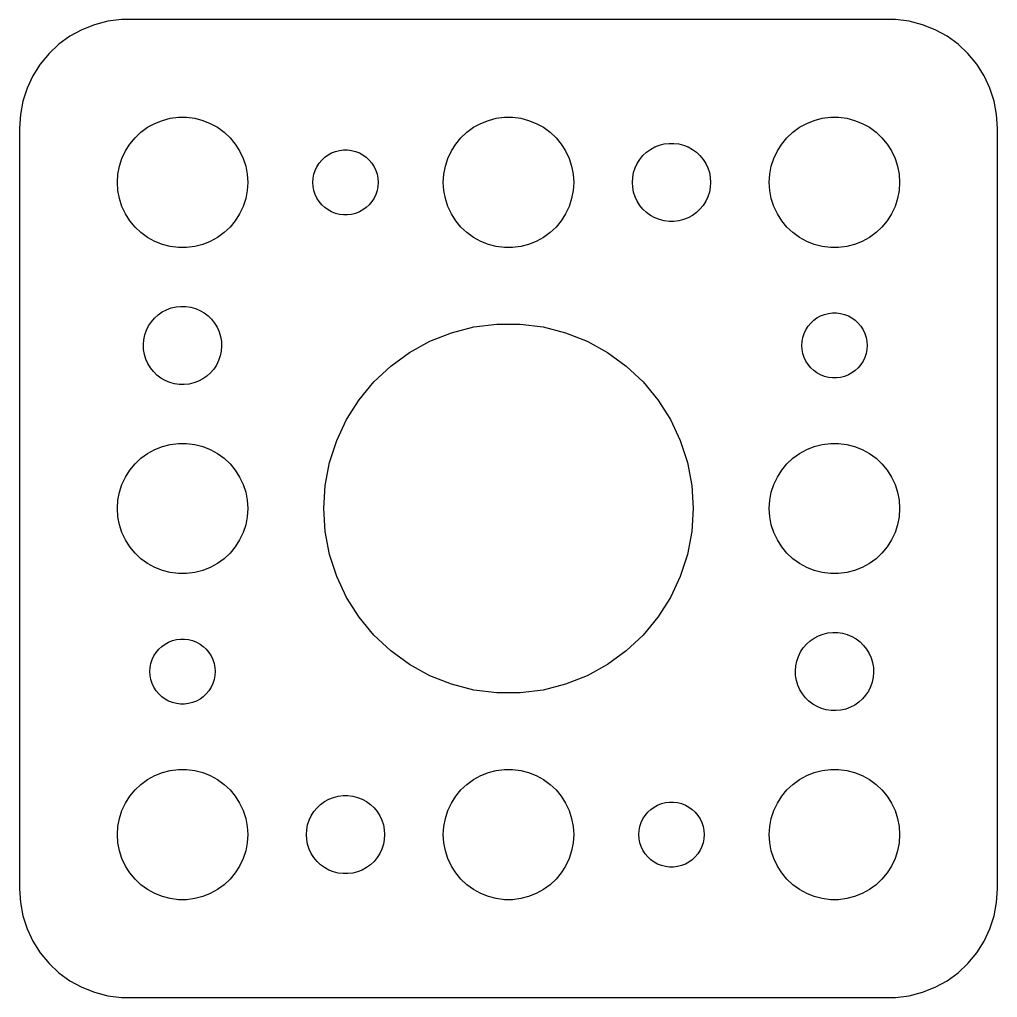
# Model space of a CAD drawing. Header units: metres. Extents: x -22 to 82, y 86 to 184.
# Drawn here: x 37.5 to 82.5, y 85.51 to 130.49 of the extents above; entities that cross this region are included whole.
import ezdxf

# ---------------------------------------------------------------- set-up
doc = ezdxf.new("R2010")
doc.units = ezdxf.units.M

msp = doc.modelspace()

# ---------------------------------------------------------------- linework, layer by layer
for p, q in [((40.9549, 130.255), (40.3711, 130.024)), ((41.5631, 130.411), (40.9549, 130.255)), ((42.186, 130.49), (41.5631, 130.411)), ((77.8139, 130.49), (42.186, 130.49)), ((78.4369, 130.411), (77.8139, 130.49)), ((79.0451, 130.255), (78.4369, 130.411)), ((79.6289, 130.024), (79.0451, 130.255)), ((39.8209, 129.722), (39.3129, 129.353)), ((40.3711, 130.024), (39.8209, 129.722)), ((80.1791, 129.722), (79.6289, 130.024)), ((80.6871, 129.353), (80.1791, 129.722)), ((39.3129, 129.353), (38.8551, 128.923)), ((81.1448, 128.923), (80.6871, 129.353)), ((38.8551, 128.923), (38.4549, 128.439)), ((81.5451, 128.439), (81.1448, 128.923)), ((38.4549, 128.439), (38.1185, 127.909)), ((81.8815, 127.909), (81.5451, 128.439)), ((38.1185, 127.909), (37.8511, 127.341)), ((82.1489, 127.341), (81.8815, 127.909)), ((37.8511, 127.341), (37.6571, 126.743)), ((82.3429, 126.743), (82.1489, 127.341)), ((37.6571, 126.743), (37.5394, 126.127)), ((82.4606, 126.127), (82.3429, 126.743)), ((37.5394, 126.127), (37.5, 125.5)), ((82.5, 125.5), (82.4606, 126.127)), ((43.3925, 125.533), (43.7227, 125.714)), ((43.7227, 125.714), (44.0729, 125.853)), ((44.0729, 125.853), (44.4379, 125.947)), ((44.4379, 125.947), (44.8116, 125.994)), ((44.8116, 125.994), (45.1884, 125.994)), ((45.1884, 125.994), (45.5621, 125.947)), ((45.5621, 125.947), (45.927, 125.853)), ((45.927, 125.853), (46.2773, 125.714)), ((46.2773, 125.714), (46.6075, 125.533)), ((58.3925, 125.533), (58.7227, 125.714)), ((58.7227, 125.714), (59.0729, 125.853)), ((59.0729, 125.853), (59.4379, 125.947)), ((59.4379, 125.947), (59.8116, 125.994)), ((59.8116, 125.994), (60.1884, 125.994)), ((60.1884, 125.994), (60.5621, 125.947)), ((60.5621, 125.947), (60.927, 125.853)), ((60.927, 125.853), (61.2773, 125.714)), ((61.2773, 125.714), (61.6075, 125.533)), ((73.3925, 125.533), (73.7227, 125.714)), ((73.7227, 125.714), (74.073, 125.853)), ((74.073, 125.853), (74.4379, 125.947)), ((74.4379, 125.947), (74.8116, 125.994)), ((74.8116, 125.994), (75.1884, 125.994)), ((75.1884, 125.994), (75.5621, 125.947)), ((75.5621, 125.947), (75.927, 125.853)), ((75.927, 125.853), (76.2773, 125.714)), ((76.2773, 125.714), (76.6075, 125.533)), ((37.5, 125.5), (37.5, 90.5)), ((42.8131, 125.054), (43.0877, 125.312)), ((43.0877, 125.312), (43.3925, 125.533)), ((46.6075, 125.533), (46.9123, 125.312)), ((46.9123, 125.312), (47.1869, 125.054)), ((57.8131, 125.054), (58.0877, 125.312)), ((58.0877, 125.312), (58.3925, 125.533)), ((61.6075, 125.533), (61.9123, 125.312)), ((61.9123, 125.312), (62.1869, 125.054)), ((72.8131, 125.054), (73.0877, 125.312)), ((73.0877, 125.312), (73.3925, 125.533)), ((76.6075, 125.533), (76.9123, 125.312)), ((76.9123, 125.312), (77.1869, 125.054)), ((82.5, 90.5), (82.5, 125.5)), ((42.3711, 124.445), (42.5729, 124.763)), ((42.5729, 124.763), (42.8131, 125.054)), ((47.1869, 125.054), (47.427, 124.763)), ((47.427, 124.763), (47.6289, 124.445)), ((57.3711, 124.445), (57.5729, 124.763)), ((57.5729, 124.763), (57.8131, 125.054)), ((62.1869, 125.054), (62.427, 124.763)), ((62.427, 124.763), (62.6289, 124.445)), ((66.7336, 124.629), (66.9438, 124.712)), ((66.9438, 124.712), (67.1627, 124.768)), ((67.1627, 124.768), (67.387, 124.796)), ((67.387, 124.796), (67.613, 124.796)), ((67.613, 124.796), (67.8373, 124.768)), ((67.8373, 124.768), (68.0562, 124.712)), ((68.0562, 124.712), (68.2664, 124.629)), ((72.3711, 124.445), (72.573, 124.763)), ((72.573, 124.763), (72.8131, 125.054)), ((77.1869, 125.054), (77.427, 124.763)), ((77.427, 124.763), (77.6289, 124.445)), ((42.2107, 124.104), (42.3711, 124.445)), ((47.6289, 124.445), (47.7893, 124.104)), ((51.5439, 124.156), (51.6963, 124.266)), ((51.6963, 124.266), (51.8613, 124.357)), ((51.8613, 124.357), (52.0365, 124.427)), ((52.0365, 124.427), (52.2189, 124.473)), ((52.2189, 124.473), (52.4058, 124.497)), ((52.4058, 124.497), (52.5942, 124.497)), ((52.5942, 124.497), (52.7811, 124.473)), ((52.7811, 124.473), (52.9635, 124.427)), ((52.9635, 124.427), (53.1387, 124.357)), ((53.1387, 124.357), (53.3037, 124.266)), ((53.3037, 124.266), (53.4561, 124.156)), ((57.2107, 124.104), (57.3711, 124.445)), ((62.6289, 124.445), (62.7893, 124.104)), ((66.0438, 124.058), (66.1879, 124.232)), ((66.1879, 124.232), (66.3526, 124.387)), ((66.3526, 124.387), (66.5355, 124.52)), ((66.5355, 124.52), (66.7336, 124.629)), ((68.2664, 124.629), (68.4645, 124.52)), ((68.4645, 124.52), (68.6474, 124.387)), ((68.6474, 124.387), (68.8121, 124.232)), ((68.8121, 124.232), (68.9562, 124.058)), ((72.2107, 124.104), (72.3711, 124.445)), ((77.6289, 124.445), (77.7893, 124.104)), ((42.0942, 123.746), (42.2107, 124.104)), ((47.7893, 124.104), (47.9057, 123.746)), ((51.1855, 123.723), (51.2865, 123.882)), ((51.2865, 123.882), (51.4065, 124.027)), ((51.4065, 124.027), (51.5439, 124.156)), ((53.4561, 124.156), (53.5934, 124.027)), ((53.5934, 124.027), (53.7135, 123.882)), ((53.7135, 123.882), (53.8145, 123.723)), ((57.0942, 123.746), (57.2107, 124.104)), ((62.7893, 124.104), (62.9057, 123.746)), ((65.8264, 123.663), (65.9226, 123.867)), ((65.9226, 123.867), (66.0438, 124.058)), ((68.9562, 124.058), (69.0773, 123.867)), ((69.0773, 123.867), (69.1736, 123.663)), ((72.0943, 123.746), (72.2107, 124.104)), ((77.7893, 124.104), (77.9057, 123.746)), ((42, 123), (42.0237, 123.376)), ((42.0237, 123.376), (42.0942, 123.746)), ((47.9057, 123.746), (47.9763, 123.376)), ((47.9763, 123.376), (48, 123)), ((51.0118, 123.188), (51.0471, 123.373)), ((51.0471, 123.373), (51.1053, 123.552)), ((51.1053, 123.552), (51.1855, 123.723)), ((53.8145, 123.723), (53.8947, 123.552)), ((53.8947, 123.552), (53.9529, 123.373)), ((53.9529, 123.373), (53.9882, 123.188)), ((57, 123), (57.0237, 123.376)), ((57.0237, 123.376), (57.0942, 123.746)), ((62.9057, 123.746), (62.9763, 123.376)), ((62.9763, 123.376), (63, 123)), ((65.7142, 123.226), (65.7565, 123.448)), ((65.7565, 123.448), (65.8264, 123.663)), ((69.1736, 123.663), (69.2434, 123.448)), ((69.2434, 123.448), (69.2858, 123.226)), ((72, 123), (72.0237, 123.376)), ((72.0237, 123.376), (72.0943, 123.746)), ((77.9057, 123.746), (77.9763, 123.376)), ((77.9763, 123.376), (78, 123)), ((42.0237, 122.624), (42, 123)), ((48, 123), (47.9763, 122.624)), ((51, 123), (51.0118, 123.188)), ((51.0118, 122.812), (51, 123)), ((53.9882, 123.188), (54, 123)), ((54, 123), (53.9882, 122.812)), ((57.0237, 122.624), (57, 123)), ((63, 123), (62.9763, 122.624)), ((65.7, 123), (65.7142, 123.226)), ((65.7142, 122.774), (65.7, 123)), ((69.2858, 123.226), (69.3, 123)), ((69.3, 123), (69.2858, 122.774)), ((72.0237, 122.624), (72, 123)), ((78, 123), (77.9763, 122.624)), ((42.0942, 122.254), (42.0237, 122.624)), ((47.9763, 122.624), (47.9057, 122.254)), ((51.0471, 122.627), (51.0118, 122.812)), ((51.1053, 122.448), (51.0471, 122.627)), ((51.1855, 122.277), (51.1053, 122.448)), ((53.8947, 122.448), (53.8145, 122.277)), ((53.9529, 122.627), (53.8947, 122.448)), ((53.9882, 122.812), (53.9529, 122.627)), ((57.0942, 122.254), (57.0237, 122.624)), ((62.9763, 122.624), (62.9057, 122.254)), ((65.7565, 122.552), (65.7142, 122.774)), ((65.8264, 122.337), (65.7565, 122.552)), ((69.2434, 122.552), (69.1736, 122.337)), ((69.2858, 122.774), (69.2434, 122.552)), ((72.0943, 122.254), (72.0237, 122.624)), ((77.9763, 122.624), (77.9057, 122.254)), ((42.2107, 121.896), (42.0942, 122.254)), ((47.9057, 122.254), (47.7893, 121.896)), ((51.2865, 122.118), (51.1855, 122.277)), ((51.4065, 121.973), (51.2865, 122.118)), ((51.5439, 121.844), (51.4065, 121.973)), ((53.5934, 121.973), (53.4561, 121.844)), ((53.7135, 122.118), (53.5934, 121.973)), ((53.8145, 122.277), (53.7135, 122.118)), ((57.2107, 121.896), (57.0942, 122.254)), ((62.9057, 122.254), (62.7893, 121.896)), ((65.9226, 122.133), (65.8264, 122.337)), ((66.0438, 121.942), (65.9226, 122.133)), ((69.0773, 122.133), (68.9562, 121.942)), ((69.1736, 122.337), (69.0773, 122.133)), ((72.2107, 121.896), (72.0943, 122.254)), ((77.9057, 122.254), (77.7893, 121.896)), ((42.3711, 121.555), (42.2107, 121.896)), ((42.5729, 121.237), (42.3711, 121.555)), ((47.6289, 121.555), (47.427, 121.237)), ((47.7893, 121.896), (47.6289, 121.555)), ((51.6963, 121.734), (51.5439, 121.844)), ((51.8613, 121.643), (51.6963, 121.734)), ((52.0365, 121.573), (51.8613, 121.643)), ((52.2189, 121.527), (52.0365, 121.573)), ((52.4058, 121.503), (52.2189, 121.527)), ((52.5942, 121.503), (52.4058, 121.503)), ((52.7811, 121.527), (52.5942, 121.503)), ((52.9635, 121.573), (52.7811, 121.527)), ((53.1387, 121.643), (52.9635, 121.573)), ((53.3037, 121.734), (53.1387, 121.643)), ((53.4561, 121.844), (53.3037, 121.734)), ((57.3711, 121.555), (57.2107, 121.896)), ((57.5729, 121.237), (57.3711, 121.555)), ((62.6289, 121.555), (62.427, 121.237)), ((62.7893, 121.896), (62.6289, 121.555)), ((66.1879, 121.768), (66.0438, 121.942)), ((66.3526, 121.613), (66.1879, 121.768)), ((66.5355, 121.48), (66.3526, 121.613)), ((68.6474, 121.613), (68.4645, 121.48)), ((68.8121, 121.768), (68.6474, 121.613)), ((68.9562, 121.942), (68.8121, 121.768)), ((72.3711, 121.555), (72.2107, 121.896)), ((72.573, 121.237), (72.3711, 121.555)), ((77.6289, 121.555), (77.427, 121.237)), ((77.7893, 121.896), (77.6289, 121.555)), ((42.8131, 120.946), (42.5729, 121.237)), ((47.427, 121.237), (47.1869, 120.946)), ((57.8131, 120.946), (57.5729, 121.237)), ((62.427, 121.237), (62.1869, 120.946)), ((66.7336, 121.371), (66.5355, 121.48)), ((66.9438, 121.288), (66.7336, 121.371)), ((67.1627, 121.232), (66.9438, 121.288)), ((67.387, 121.204), (67.1627, 121.232)), ((67.613, 121.204), (67.387, 121.204)), ((67.8373, 121.232), (67.613, 121.204)), ((68.0562, 121.288), (67.8373, 121.232)), ((68.2664, 121.371), (68.0562, 121.288)), ((68.4645, 121.48), (68.2664, 121.371)), ((72.8131, 120.946), (72.573, 121.237)), ((77.427, 121.237), (77.1869, 120.946)), ((43.0877, 120.688), (42.8131, 120.946)), ((43.3925, 120.467), (43.0877, 120.688)), ((46.9123, 120.688), (46.6075, 120.467)), ((47.1869, 120.946), (46.9123, 120.688)), ((58.0877, 120.688), (57.8131, 120.946)), ((58.3925, 120.467), (58.0877, 120.688)), ((61.9123, 120.688), (61.6075, 120.467)), ((62.1869, 120.946), (61.9123, 120.688)), ((73.0877, 120.688), (72.8131, 120.946)), ((73.3925, 120.467), (73.0877, 120.688)), ((76.9123, 120.688), (76.6075, 120.467)), ((77.1869, 120.946), (76.9123, 120.688)), ((43.7227, 120.286), (43.3925, 120.467)), ((44.0729, 120.147), (43.7227, 120.286)), ((46.2773, 120.286), (45.927, 120.147)), ((46.6075, 120.467), (46.2773, 120.286)), ((58.7227, 120.286), (58.3925, 120.467)), ((59.0729, 120.147), (58.7227, 120.286)), ((61.2773, 120.286), (60.927, 120.147)), ((61.6075, 120.467), (61.2773, 120.286)), ((73.7227, 120.286), (73.3925, 120.467)), ((74.073, 120.147), (73.7227, 120.286)), ((76.2773, 120.286), (75.927, 120.147)), ((76.6075, 120.467), (76.2773, 120.286)), ((44.4379, 120.053), (44.0729, 120.147)), ((44.8116, 120.006), (44.4379, 120.053)), ((45.1884, 120.006), (44.8116, 120.006)), ((45.5621, 120.053), (45.1884, 120.006)), ((45.927, 120.147), (45.5621, 120.053)), ((59.4379, 120.053), (59.0729, 120.147)), ((59.8116, 120.006), (59.4379, 120.053)), ((60.1884, 120.006), (59.8116, 120.006)), ((60.5621, 120.053), (60.1884, 120.006)), ((60.927, 120.147), (60.5621, 120.053)), ((74.4379, 120.053), (74.073, 120.147)), ((74.8116, 120.006), (74.4379, 120.053)), ((75.1884, 120.006), (74.8116, 120.006)), ((75.5621, 120.053), (75.1884, 120.006)), ((75.927, 120.147), (75.5621, 120.053)), ((43.8819, 116.911), (44.0676, 117.04)), ((44.0676, 117.04), (44.2679, 117.144)), ((44.2679, 117.144), (44.4797, 117.223)), ((44.4797, 117.223), (44.6998, 117.275)), ((44.6998, 117.275), (44.9246, 117.298)), ((44.9246, 117.298), (45.1506, 117.294)), ((45.1506, 117.294), (45.3742, 117.261)), ((45.3742, 117.261), (45.5919, 117.2)), ((45.5919, 117.2), (45.8003, 117.112)), ((45.8003, 117.112), (45.9961, 116.999)), ((43.4411, 116.4), (43.5662, 116.588)), ((43.5662, 116.588), (43.7139, 116.759)), ((43.7139, 116.759), (43.8819, 116.911)), ((45.9961, 116.999), (46.1761, 116.863)), ((46.1761, 116.863), (46.3377, 116.704)), ((46.3377, 116.704), (46.4781, 116.527)), ((73.9065, 116.527), (74.0439, 116.656)), ((74.0439, 116.656), (74.1963, 116.766)), ((74.1963, 116.766), (74.3613, 116.857)), ((74.3613, 116.857), (74.5365, 116.927)), ((74.5365, 116.927), (74.7189, 116.973)), ((74.7189, 116.973), (74.9058, 116.997)), ((74.9058, 116.997), (75.0942, 116.997)), ((75.0942, 116.997), (75.2811, 116.973)), ((75.2811, 116.973), (75.4635, 116.927)), ((75.4635, 116.927), (75.6387, 116.857)), ((75.6387, 116.857), (75.8037, 116.766)), ((75.8037, 116.766), (75.9561, 116.656)), ((75.9561, 116.656), (76.0934, 116.527)), ((43.2663, 115.984), (43.3406, 116.198)), ((43.3406, 116.198), (43.4411, 116.4)), ((46.4781, 116.527), (46.5952, 116.334)), ((46.5952, 116.334), (46.6871, 116.127)), ((46.6871, 116.127), (46.7524, 115.911)), ((57.3734, 116.084), (58.4073, 116.349)), ((58.4073, 116.349), (59.4663, 116.483)), ((59.4663, 116.483), (60.5337, 116.483)), ((60.5337, 116.483), (61.5927, 116.349)), ((61.5927, 116.349), (62.6266, 116.084)), ((73.6053, 116.052), (73.6855, 116.223)), ((73.6855, 116.223), (73.7865, 116.382)), ((73.7865, 116.382), (73.9065, 116.527)), ((76.0934, 116.527), (76.2135, 116.382)), ((76.2135, 116.382), (76.3145, 116.223)), ((76.3145, 116.223), (76.3947, 116.052)), ((43.2004, 115.538), (43.2193, 115.763)), ((43.2193, 115.763), (43.2663, 115.984)), ((46.7524, 115.911), (46.7901, 115.688)), ((46.7901, 115.688), (46.7996, 115.462)), ((55.4455, 115.177), (56.3809, 115.691)), ((56.3809, 115.691), (57.3734, 116.084)), ((62.6266, 116.084), (63.6191, 115.691)), ((63.6191, 115.691), (64.5545, 115.177)), ((73.5, 115.5), (73.5118, 115.688)), ((73.5118, 115.688), (73.5471, 115.873)), ((73.5471, 115.873), (73.6053, 116.052)), ((76.3947, 116.052), (76.4529, 115.873)), ((76.4529, 115.873), (76.4882, 115.688)), ((76.4882, 115.688), (76.5, 115.5)), ((43.2099, 115.312), (43.2004, 115.538)), ((43.2476, 115.089), (43.2099, 115.312)), ((46.7807, 115.237), (46.7337, 115.016)), ((46.7996, 115.462), (46.7807, 115.237)), ((73.5118, 115.312), (73.5, 115.5)), ((73.5471, 115.127), (73.5118, 115.312)), ((76.4882, 115.312), (76.4529, 115.127)), ((76.5, 115.5), (76.4882, 115.312)), ((43.3129, 114.873), (43.2476, 115.089)), ((43.4048, 114.666), (43.3129, 114.873)), ((46.6593, 114.802), (46.5588, 114.6)), ((46.7337, 115.016), (46.6593, 114.802)), ((54.5819, 114.549), (55.4455, 115.177)), ((64.5545, 115.177), (65.4181, 114.549)), ((73.6053, 114.948), (73.5471, 115.127)), ((73.6855, 114.777), (73.6053, 114.948)), ((73.7865, 114.618), (73.6855, 114.777)), ((76.3145, 114.777), (76.2135, 114.618)), ((76.3947, 114.948), (76.3145, 114.777)), ((76.4529, 115.127), (76.3947, 114.948)), ((43.5219, 114.473), (43.4048, 114.666)), ((43.6623, 114.296), (43.5219, 114.473)), ((46.4337, 114.412), (46.286, 114.241)), ((46.5588, 114.6), (46.4337, 114.412)), ((53.8038, 113.819), (54.5819, 114.549)), ((65.4181, 114.549), (66.1962, 113.819)), ((73.9065, 114.473), (73.7865, 114.618)), ((74.0439, 114.344), (73.9065, 114.473)), ((74.1963, 114.234), (74.0439, 114.344)), ((75.9561, 114.344), (75.8037, 114.234)), ((76.0934, 114.473), (75.9561, 114.344)), ((76.2135, 114.618), (76.0934, 114.473)), ((43.8238, 114.137), (43.6623, 114.296)), ((44.0039, 114.001), (43.8238, 114.137)), ((44.1996, 113.888), (44.0039, 114.001)), ((44.408, 113.8), (44.1996, 113.888)), ((45.7321, 113.856), (45.5202, 113.777)), ((45.9324, 113.96), (45.7321, 113.856)), ((46.1181, 114.089), (45.9324, 113.96)), ((46.286, 114.241), (46.1181, 114.089)), ((74.3613, 114.143), (74.1963, 114.234)), ((74.5365, 114.073), (74.3613, 114.143)), ((74.7189, 114.027), (74.5365, 114.073)), ((74.9058, 114.003), (74.7189, 114.027)), ((75.0942, 114.003), (74.9058, 114.003)), ((75.2811, 114.027), (75.0942, 114.003)), ((75.4635, 114.073), (75.2811, 114.027)), ((75.6387, 114.143), (75.4635, 114.073)), ((75.8037, 114.234), (75.6387, 114.143)), ((44.6257, 113.739), (44.408, 113.8)), ((44.8494, 113.706), (44.6257, 113.739)), ((45.0754, 113.702), (44.8494, 113.706)), ((45.3002, 113.725), (45.0754, 113.702)), ((45.5202, 113.777), (45.3002, 113.725)), ((53.1234, 112.996), (53.8038, 113.819)), ((66.1962, 113.819), (66.8766, 112.996)), ((52.5514, 112.095), (53.1234, 112.996)), ((66.8766, 112.996), (67.4486, 112.095)), ((52.0969, 111.129), (52.5514, 112.095)), ((67.4486, 112.095), (67.9031, 111.129)), ((43.3925, 110.533), (43.7227, 110.714)), ((43.7227, 110.714), (44.0729, 110.853)), ((44.0729, 110.853), (44.4379, 110.947)), ((44.4379, 110.947), (44.8116, 110.994)), ((44.8116, 110.994), (45.1884, 110.994)), ((45.1884, 110.994), (45.5621, 110.947)), ((45.5621, 110.947), (45.927, 110.853)), ((45.927, 110.853), (46.2773, 110.714)), ((46.2773, 110.714), (46.6075, 110.533)), ((51.767, 110.114), (52.0969, 111.129)), ((67.9031, 111.129), (68.233, 110.114)), ((73.3925, 110.533), (73.7227, 110.714)), ((73.7227, 110.714), (74.073, 110.853)), ((74.073, 110.853), (74.4379, 110.947)), ((74.4379, 110.947), (74.8116, 110.994)), ((74.8116, 110.994), (75.1884, 110.994)), ((75.1884, 110.994), (75.5621, 110.947)), ((75.5621, 110.947), (75.927, 110.853)), ((75.927, 110.853), (76.2773, 110.714)), ((76.2773, 110.714), (76.6075, 110.533)), ((42.8131, 110.054), (43.0877, 110.312)), ((43.0877, 110.312), (43.3925, 110.533)), ((46.6075, 110.533), (46.9123, 110.312)), ((46.9123, 110.312), (47.1869, 110.054)), ((72.8131, 110.054), (73.0877, 110.312)), ((73.0877, 110.312), (73.3925, 110.533)), ((76.6075, 110.533), (76.9123, 110.312)), ((76.9123, 110.312), (77.1869, 110.054)), ((42.5729, 109.763), (42.8131, 110.054)), ((47.1869, 110.054), (47.427, 109.763)), ((51.567, 109.065), (51.767, 110.114)), ((68.233, 110.114), (68.433, 109.065)), ((72.573, 109.763), (72.8131, 110.054)), ((77.1869, 110.054), (77.427, 109.763)), ((42.2107, 109.104), (42.3711, 109.445)), ((42.3711, 109.445), (42.5729, 109.763)), ((47.427, 109.763), (47.6289, 109.445)), ((47.6289, 109.445), (47.7893, 109.104)), ((72.2107, 109.104), (72.3711, 109.445)), ((72.3711, 109.445), (72.573, 109.763)), ((77.427, 109.763), (77.6289, 109.445)), ((77.6289, 109.445), (77.7893, 109.104)), ((42.0942, 108.746), (42.2107, 109.104)), ((47.7893, 109.104), (47.9057, 108.746)), ((51.5, 108), (51.567, 109.065)), ((68.433, 109.065), (68.5, 108)), ((72.0943, 108.746), (72.2107, 109.104)), ((77.7893, 109.104), (77.9057, 108.746)), ((42.0237, 108.376), (42.0942, 108.746)), ((47.9057, 108.746), (47.9763, 108.376)), ((72.0237, 108.376), (72.0943, 108.746)), ((77.9057, 108.746), (77.9763, 108.376)), ((42, 108), (42.0237, 108.376)), ((42.0237, 107.624), (42, 108)), ((47.9763, 108.376), (48, 108)), ((48, 108), (47.9763, 107.624)), ((51.567, 106.935), (51.5, 108)), ((68.5, 108), (68.433, 106.935)), ((72, 108), (72.0237, 108.376)), ((72.0237, 107.624), (72, 108)), ((77.9763, 108.376), (78, 108)), ((78, 108), (77.9763, 107.624)), ((42.0942, 107.254), (42.0237, 107.624)), ((47.9763, 107.624), (47.9057, 107.254)), ((72.0943, 107.254), (72.0237, 107.624)), ((77.9763, 107.624), (77.9057, 107.254)), ((42.2107, 106.896), (42.0942, 107.254)), ((47.9057, 107.254), (47.7893, 106.896)), ((72.2107, 106.896), (72.0943, 107.254)), ((77.9057, 107.254), (77.7893, 106.896)), ((42.3711, 106.555), (42.2107, 106.896)), ((47.7893, 106.896), (47.6289, 106.555)), ((51.767, 105.886), (51.567, 106.935)), ((68.433, 106.935), (68.233, 105.886)), ((72.3711, 106.555), (72.2107, 106.896)), ((77.7893, 106.896), (77.6289, 106.555)), ((42.5729, 106.237), (42.3711, 106.555)), ((42.8131, 105.946), (42.5729, 106.237)), ((47.427, 106.237), (47.1869, 105.946)), ((47.6289, 106.555), (47.427, 106.237)), ((72.573, 106.237), (72.3711, 106.555)), ((72.8131, 105.946), (72.573, 106.237)), ((77.427, 106.237), (77.1869, 105.946)), ((77.6289, 106.555), (77.427, 106.237)), ((43.0877, 105.688), (42.8131, 105.946)), ((47.1869, 105.946), (46.9123, 105.688)), ((52.0969, 104.871), (51.767, 105.886)), ((68.233, 105.886), (67.9031, 104.871)), ((73.0877, 105.688), (72.8131, 105.946)), ((77.1869, 105.946), (76.9123, 105.688)), ((43.3925, 105.467), (43.0877, 105.688)), ((43.7227, 105.286), (43.3925, 105.467)), ((46.6075, 105.467), (46.2773, 105.286)), ((46.9123, 105.688), (46.6075, 105.467)), ((73.3925, 105.467), (73.0877, 105.688)), ((73.7227, 105.286), (73.3925, 105.467)), ((76.6075, 105.467), (76.2773, 105.286)), ((76.9123, 105.688), (76.6075, 105.467)), ((44.0729, 105.147), (43.7227, 105.286)), ((44.4379, 105.053), (44.0729, 105.147)), ((44.8116, 105.006), (44.4379, 105.053)), ((45.1884, 105.006), (44.8116, 105.006)), ((45.5621, 105.053), (45.1884, 105.006)), ((45.927, 105.147), (45.5621, 105.053)), ((46.2773, 105.286), (45.927, 105.147)), ((52.5514, 103.905), (52.0969, 104.871)), ((67.9031, 104.871), (67.4486, 103.905)), ((74.073, 105.147), (73.7227, 105.286)), ((74.4379, 105.053), (74.073, 105.147)), ((74.8116, 105.006), (74.4379, 105.053)), ((75.1884, 105.006), (74.8116, 105.006)), ((75.5621, 105.053), (75.1884, 105.006)), ((75.927, 105.147), (75.5621, 105.053)), ((76.2773, 105.286), (75.927, 105.147)), ((53.1234, 103.004), (52.5514, 103.905)), ((67.4486, 103.905), (66.8766, 103.004)), ((53.8038, 102.181), (53.1234, 103.004)), ((66.8766, 103.004), (66.1962, 102.181)), ((54.5819, 101.451), (53.8038, 102.181)), ((66.1962, 102.181), (65.4181, 101.451)), ((74.2679, 102.144), (74.4797, 102.223)), ((74.4797, 102.223), (74.6998, 102.275)), ((74.6998, 102.275), (74.9246, 102.298)), ((74.9246, 102.298), (75.1506, 102.294)), ((75.1506, 102.294), (75.3742, 102.261)), ((75.3742, 102.261), (75.5919, 102.2)), ((75.5919, 102.2), (75.8003, 102.112)), ((44.0439, 101.656), (44.1963, 101.766)), ((44.1963, 101.766), (44.3613, 101.857)), ((44.3613, 101.857), (44.5365, 101.927)), ((44.5365, 101.927), (44.7189, 101.973)), ((44.7189, 101.973), (44.9058, 101.997)), ((44.9058, 101.997), (45.0942, 101.997)), ((45.0942, 101.997), (45.2811, 101.973)), ((45.2811, 101.973), (45.4635, 101.927)), ((45.4635, 101.927), (45.6387, 101.857)), ((45.6387, 101.857), (45.8037, 101.766)), ((45.8037, 101.766), (45.9561, 101.656)), ((73.5662, 101.588), (73.7139, 101.759)), ((73.7139, 101.759), (73.8819, 101.911)), ((73.8819, 101.911), (74.0676, 102.04)), ((74.0676, 102.04), (74.2679, 102.144)), ((75.8003, 102.112), (75.9961, 101.999)), ((75.9961, 101.999), (76.1761, 101.863)), ((76.1761, 101.863), (76.3377, 101.704)), ((76.3377, 101.704), (76.4781, 101.527)), ((43.6855, 101.223), (43.7865, 101.382)), ((43.7865, 101.382), (43.9065, 101.527)), ((43.9065, 101.527), (44.0439, 101.656)), ((45.9561, 101.656), (46.0934, 101.527)), ((46.0934, 101.527), (46.2135, 101.382)), ((46.2135, 101.382), (46.3145, 101.223)), ((55.4455, 100.823), (54.5819, 101.451)), ((65.4181, 101.451), (64.5545, 100.823)), ((73.3406, 101.198), (73.4411, 101.4)), ((73.4411, 101.4), (73.5662, 101.588)), ((76.4781, 101.527), (76.5952, 101.334)), ((76.5952, 101.334), (76.6871, 101.127)), ((43.5118, 100.688), (43.5471, 100.873)), ((43.5471, 100.873), (43.6053, 101.052)), ((43.6053, 101.052), (43.6855, 101.223)), ((46.3145, 101.223), (46.3947, 101.052)), ((46.3947, 101.052), (46.4529, 100.873)), ((46.4529, 100.873), (46.4882, 100.688)), ((56.3809, 100.309), (55.4455, 100.823)), ((64.5545, 100.823), (63.6191, 100.309)), ((73.2193, 100.763), (73.2663, 100.984)), ((73.2663, 100.984), (73.3406, 101.198)), ((76.6871, 101.127), (76.7524, 100.911)), ((76.7524, 100.911), (76.7901, 100.688)), ((43.5, 100.5), (43.5118, 100.688)), ((43.5118, 100.312), (43.5, 100.5)), ((46.4882, 100.688), (46.5, 100.5)), ((46.5, 100.5), (46.4882, 100.312)), ((73.2004, 100.538), (73.2193, 100.763)), ((73.2099, 100.312), (73.2004, 100.538)), ((76.7996, 100.462), (76.7807, 100.237)), ((76.7901, 100.688), (76.7996, 100.462)), ((43.5471, 100.127), (43.5118, 100.312)), ((43.6053, 99.9478), (43.5471, 100.127)), ((43.6855, 99.7774), (43.6053, 99.9478)), ((46.3947, 99.9478), (46.3145, 99.7774)), ((46.4529, 100.127), (46.3947, 99.9478)), ((46.4882, 100.312), (46.4529, 100.127)), ((57.3734, 99.916), (56.3809, 100.309)), ((58.4073, 99.6506), (57.3734, 99.916)), ((62.6266, 99.916), (61.5927, 99.6506)), ((63.6191, 100.309), (62.6266, 99.916)), ((73.2476, 100.089), (73.2099, 100.312)), ((73.3129, 99.8726), (73.2476, 100.089)), ((76.7337, 100.016), (76.6593, 99.8025)), ((76.7807, 100.237), (76.7337, 100.016)), ((43.7865, 99.6183), (43.6855, 99.7774)), ((43.9065, 99.4732), (43.7865, 99.6183)), ((44.0439, 99.3442), (43.9065, 99.4732)), ((46.0934, 99.4732), (45.9561, 99.3442)), ((46.2135, 99.6183), (46.0934, 99.4732)), ((46.3145, 99.7774), (46.2135, 99.6183)), ((59.4663, 99.5168), (58.4073, 99.6506)), ((60.5337, 99.5168), (59.4663, 99.5168)), ((61.5927, 99.6506), (60.5337, 99.5168)), ((73.4048, 99.6661), (73.3129, 99.8726)), ((73.5219, 99.4727), (73.4048, 99.6661)), ((73.6623, 99.2956), (73.5219, 99.4727)), ((76.5588, 99.6), (76.4337, 99.4117)), ((76.6593, 99.8025), (76.5588, 99.6)), ((44.1963, 99.2335), (44.0439, 99.3442)), ((44.3613, 99.1428), (44.1963, 99.2335)), ((44.5365, 99.0734), (44.3613, 99.1428)), ((44.7189, 99.0266), (44.5365, 99.0734)), ((44.9058, 99.003), (44.7189, 99.0266)), ((45.0942, 99.003), (44.9058, 99.003)), ((45.2811, 99.0266), (45.0942, 99.003)), ((45.4635, 99.0734), (45.2811, 99.0266)), ((45.6387, 99.1428), (45.4635, 99.0734)), ((45.8037, 99.2335), (45.6387, 99.1428)), ((45.9561, 99.3442), (45.8037, 99.2335)), ((73.8238, 99.1374), (73.6623, 99.2956)), ((74.0039, 99.0007), (73.8238, 99.1374)), ((74.1996, 98.8877), (74.0039, 99.0007)), ((76.1181, 99.0894), (75.9324, 98.9604)), ((76.286, 99.2406), (76.1181, 99.0894)), ((76.4337, 99.4117), (76.286, 99.2406)), ((74.408, 98.8001), (74.1996, 98.8877)), ((74.6257, 98.7393), (74.408, 98.8001)), ((74.8494, 98.7063), (74.6257, 98.7393)), ((75.0754, 98.7016), (74.8494, 98.7063)), ((75.3002, 98.7252), (75.0754, 98.7016)), ((75.5202, 98.7768), (75.3002, 98.7252)), ((75.7321, 98.8556), (75.5202, 98.7768)), ((75.9324, 98.9604), (75.7321, 98.8556)), ((43.7227, 95.7145), (44.0729, 95.8532)), ((44.0729, 95.8532), (44.4379, 95.9469)), ((44.4379, 95.9469), (44.8116, 95.9941)), ((44.8116, 95.9941), (45.1884, 95.9941)), ((45.1884, 95.9941), (45.5621, 95.9469)), ((45.5621, 95.9469), (45.927, 95.8532)), ((45.927, 95.8532), (46.2773, 95.7145)), ((58.7227, 95.7145), (59.0729, 95.8532)), ((59.0729, 95.8532), (59.4379, 95.9469)), ((59.4379, 95.9469), (59.8116, 95.9941)), ((59.8116, 95.9941), (60.1884, 95.9941)), ((60.1884, 95.9941), (60.5621, 95.9469)), ((60.5621, 95.9469), (60.927, 95.8532)), ((60.927, 95.8532), (61.2773, 95.7145)), ((73.7227, 95.7145), (74.073, 95.8532)), ((74.073, 95.8532), (74.4379, 95.9469)), ((74.4379, 95.9469), (74.8116, 95.9941)), ((74.8116, 95.9941), (75.1884, 95.9941)), ((75.1884, 95.9941), (75.5621, 95.9469)), ((75.5621, 95.9469), (75.927, 95.8532)), ((75.927, 95.8532), (76.2773, 95.7145)), ((43.0877, 95.3116), (43.3925, 95.533)), ((43.3925, 95.533), (43.7227, 95.7145)), ((46.2773, 95.7145), (46.6075, 95.533)), ((46.6075, 95.533), (46.9123, 95.3116)), ((58.0877, 95.3116), (58.3925, 95.533)), ((58.3925, 95.533), (58.7227, 95.7145)), ((61.2773, 95.7145), (61.6075, 95.533)), ((61.6075, 95.533), (61.9123, 95.3116)), ((73.0877, 95.3116), (73.3925, 95.533)), ((73.3925, 95.533), (73.7227, 95.7145)), ((76.2773, 95.7145), (76.6075, 95.533)), ((76.6075, 95.533), (76.9123, 95.3116)), ((42.5729, 94.7634), (42.8131, 95.0536)), ((42.8131, 95.0536), (43.0877, 95.3116)), ((46.9123, 95.3116), (47.1869, 95.0536)), ((47.1869, 95.0536), (47.427, 94.7634)), ((57.5729, 94.7634), (57.8131, 95.0536)), ((57.8131, 95.0536), (58.0877, 95.3116)), ((61.9123, 95.3116), (62.1869, 95.0536)), ((62.1869, 95.0536), (62.427, 94.7634)), ((72.573, 94.7634), (72.8131, 95.0536)), ((72.8131, 95.0536), (73.0877, 95.3116)), ((76.9123, 95.3116), (77.1869, 95.0536)), ((77.1869, 95.0536), (77.427, 94.7634)), ((42.3711, 94.4453), (42.5729, 94.7634)), ((47.427, 94.7634), (47.6289, 94.4453)), ((51.3526, 94.3869), (51.5355, 94.5198)), ((51.5355, 94.5198), (51.7336, 94.6287)), ((51.7336, 94.6287), (51.9438, 94.7119)), ((51.9438, 94.7119), (52.1627, 94.7681)), ((52.1627, 94.7681), (52.387, 94.7964)), ((52.387, 94.7964), (52.613, 94.7964)), ((52.613, 94.7964), (52.8373, 94.7681)), ((52.8373, 94.7681), (53.0562, 94.7119)), ((53.0562, 94.7119), (53.2664, 94.6287)), ((53.2664, 94.6287), (53.4645, 94.5198)), ((53.4645, 94.5198), (53.6474, 94.3869)), ((57.3711, 94.4453), (57.5729, 94.7634)), ((62.427, 94.7634), (62.6289, 94.4453)), ((72.3711, 94.4453), (72.573, 94.7634)), ((77.427, 94.7634), (77.6289, 94.4453)), ((42.0942, 93.7461), (42.2107, 94.1044)), ((42.2107, 94.1044), (42.3711, 94.4453)), ((47.6289, 94.4453), (47.7893, 94.1044)), ((47.7893, 94.1044), (47.9057, 93.7461)), ((50.9226, 93.8672), (51.0438, 94.058)), ((51.0438, 94.058), (51.1879, 94.2322)), ((51.1879, 94.2322), (51.3526, 94.3869)), ((53.6474, 94.3869), (53.8121, 94.2322)), ((53.8121, 94.2322), (53.9562, 94.058)), ((53.9562, 94.058), (54.0773, 93.8672)), ((57.0942, 93.7461), (57.2107, 94.1044)), ((57.2107, 94.1044), (57.3711, 94.4453)), ((62.6289, 94.4453), (62.7893, 94.1044)), ((62.7893, 94.1044), (62.9057, 93.7461)), ((66.4065, 94.0268), (66.5439, 94.1558)), ((66.5439, 94.1558), (66.6963, 94.2665)), ((66.6963, 94.2665), (66.8613, 94.3573)), ((66.8613, 94.3573), (67.0365, 94.4266)), ((67.0365, 94.4266), (67.2189, 94.4734)), ((67.2189, 94.4734), (67.4058, 94.4971)), ((67.4058, 94.4971), (67.5942, 94.4971)), ((67.5942, 94.4971), (67.7811, 94.4734)), ((67.7811, 94.4734), (67.9635, 94.4266)), ((67.9635, 94.4266), (68.1387, 94.3573)), ((68.1387, 94.3573), (68.3037, 94.2665)), ((68.3037, 94.2665), (68.4561, 94.1558)), ((68.4561, 94.1558), (68.5934, 94.0268)), ((72.0943, 93.7461), (72.2107, 94.1044)), ((72.2107, 94.1044), (72.3711, 94.4453)), ((77.6289, 94.4453), (77.7893, 94.1044)), ((77.7893, 94.1044), (77.9057, 93.7461)), ((42.0237, 93.376), (42.0942, 93.7461)), ((47.9057, 93.7461), (47.9763, 93.376)), ((50.7565, 93.4476), (50.8264, 93.6626)), ((50.8264, 93.6626), (50.9226, 93.8672)), ((54.0773, 93.8672), (54.1736, 93.6626)), ((54.1736, 93.6626), (54.2434, 93.4476)), ((57.0237, 93.376), (57.0942, 93.7461)), ((62.9057, 93.7461), (62.9763, 93.376)), ((66.1053, 93.5522), (66.1855, 93.7226)), ((66.1855, 93.7226), (66.2865, 93.8817)), ((66.2865, 93.8817), (66.4065, 94.0268)), ((68.5934, 94.0268), (68.7135, 93.8817)), ((68.7135, 93.8817), (68.8145, 93.7226)), ((68.8145, 93.7226), (68.8947, 93.5522)), ((72.0237, 93.376), (72.0943, 93.7461)), ((77.9057, 93.7461), (77.9763, 93.376)), ((42, 93), (42.0237, 93.376)), ((47.9763, 93.376), (48, 93)), ((50.7, 93), (50.7142, 93.2256)), ((50.7142, 93.2256), (50.7565, 93.4476)), ((54.2434, 93.4476), (54.2858, 93.2256)), ((54.2858, 93.2256), (54.3, 93)), ((57, 93), (57.0237, 93.376)), ((62.9763, 93.376), (63, 93)), ((66, 93), (66.0118, 93.188)), ((66.0118, 93.188), (66.0471, 93.373)), ((66.0471, 93.373), (66.1053, 93.5522)), ((68.8947, 93.5522), (68.9529, 93.373)), ((68.9529, 93.373), (68.9882, 93.188)), ((68.9882, 93.188), (69, 93)), ((72, 93), (72.0237, 93.376)), ((77.9763, 93.376), (78, 93)), ((42.0237, 92.624), (42, 93)), ((48, 93), (47.9763, 92.624)), ((50.7142, 92.7744), (50.7, 93)), ((50.7565, 92.5524), (50.7142, 92.7744)), ((54.2858, 92.7744), (54.2434, 92.5524)), ((54.3, 93), (54.2858, 92.7744)), ((57.0237, 92.624), (57, 93)), ((63, 93), (62.9763, 92.624)), ((66.0118, 92.812), (66, 93)), ((66.0471, 92.627), (66.0118, 92.812)), ((68.9882, 92.812), (68.9529, 92.627)), ((69, 93), (68.9882, 92.812)), ((72.0237, 92.624), (72, 93)), ((78, 93), (77.9763, 92.624)), ((42.0942, 92.2539), (42.0237, 92.624)), ((42.2107, 91.8956), (42.0942, 92.2539)), ((47.9057, 92.2539), (47.7893, 91.8956)), ((47.9763, 92.624), (47.9057, 92.2539)), ((50.8264, 92.3374), (50.7565, 92.5524)), ((50.9226, 92.1329), (50.8264, 92.3374)), ((54.1736, 92.3374), (54.0773, 92.1329)), ((54.2434, 92.5524), (54.1736, 92.3374)), ((57.0942, 92.2539), (57.0237, 92.624)), ((57.2107, 91.8956), (57.0942, 92.2539)), ((62.9057, 92.2539), (62.7893, 91.8956)), ((62.9763, 92.624), (62.9057, 92.2539)), ((66.1053, 92.4478), (66.0471, 92.627)), ((66.1855, 92.2774), (66.1053, 92.4478)), ((66.2865, 92.1183), (66.1855, 92.2774)), ((68.8145, 92.2774), (68.7135, 92.1183)), ((68.8947, 92.4478), (68.8145, 92.2774)), ((68.9529, 92.627), (68.8947, 92.4478)), ((72.0943, 92.2539), (72.0237, 92.624)), ((72.2107, 91.8956), (72.0943, 92.2539)), ((77.9057, 92.2539), (77.7893, 91.8956)), ((77.9763, 92.624), (77.9057, 92.2539)), ((42.3711, 91.5547), (42.2107, 91.8956)), ((47.7893, 91.8956), (47.6289, 91.5547)), ((51.0438, 91.942), (50.9226, 92.1329)), ((51.1879, 91.7678), (51.0438, 91.942)), ((53.9562, 91.942), (53.8121, 91.7678)), ((54.0773, 92.1329), (53.9562, 91.942)), ((57.3711, 91.5547), (57.2107, 91.8956)), ((62.7893, 91.8956), (62.6289, 91.5547)), ((66.4065, 91.9732), (66.2865, 92.1183)), ((66.5439, 91.8442), (66.4065, 91.9732)), ((66.6963, 91.7335), (66.5439, 91.8442)), ((68.4561, 91.8442), (68.3037, 91.7335)), ((68.5934, 91.9732), (68.4561, 91.8442)), ((68.7135, 92.1183), (68.5934, 91.9732)), ((72.3711, 91.5547), (72.2107, 91.8956)), ((77.7893, 91.8956), (77.6289, 91.5547)), ((42.5729, 91.2366), (42.3711, 91.5547)), ((47.6289, 91.5547), (47.427, 91.2366)), ((51.3526, 91.6131), (51.1879, 91.7678)), ((51.5355, 91.4802), (51.3526, 91.6131)), ((51.7336, 91.3713), (51.5355, 91.4802)), ((51.9438, 91.2881), (51.7336, 91.3713)), ((53.2664, 91.3713), (53.0562, 91.2881)), ((53.4645, 91.4802), (53.2664, 91.3713)), ((53.6474, 91.6131), (53.4645, 91.4802)), ((53.8121, 91.7678), (53.6474, 91.6131)), ((57.5729, 91.2366), (57.3711, 91.5547)), ((62.6289, 91.5547), (62.427, 91.2366)), ((66.8613, 91.6428), (66.6963, 91.7335)), ((67.0365, 91.5734), (66.8613, 91.6428)), ((67.2189, 91.5266), (67.0365, 91.5734)), ((67.4058, 91.503), (67.2189, 91.5266)), ((67.5942, 91.503), (67.4058, 91.503)), ((67.7811, 91.5266), (67.5942, 91.503)), ((67.9635, 91.5734), (67.7811, 91.5266)), ((68.1387, 91.6428), (67.9635, 91.5734)), ((68.3037, 91.7335), (68.1387, 91.6428)), ((72.573, 91.2366), (72.3711, 91.5547)), ((77.6289, 91.5547), (77.427, 91.2366)), ((42.8131, 90.9464), (42.5729, 91.2366)), ((43.0877, 90.6885), (42.8131, 90.9464)), ((47.1869, 90.9464), (46.9123, 90.6885)), ((47.427, 91.2366), (47.1869, 90.9464)), ((52.1627, 91.2319), (51.9438, 91.2881)), ((52.387, 91.2036), (52.1627, 91.2319)), ((52.613, 91.2036), (52.387, 91.2036)), ((52.8373, 91.2319), (52.613, 91.2036)), ((53.0562, 91.2881), (52.8373, 91.2319)), ((57.8131, 90.9464), (57.5729, 91.2366)), ((58.0877, 90.6885), (57.8131, 90.9464)), ((62.1869, 90.9464), (61.9123, 90.6885)), ((62.427, 91.2366), (62.1869, 90.9464)), ((72.8131, 90.9464), (72.573, 91.2366)), ((73.0877, 90.6885), (72.8131, 90.9464)), ((77.1869, 90.9464), (76.9123, 90.6885)), ((77.427, 91.2366), (77.1869, 90.9464)), ((37.5, 90.5), (37.5394, 89.8733)), ((43.3925, 90.467), (43.0877, 90.6885)), ((43.7227, 90.2855), (43.3925, 90.467)), ((46.6075, 90.467), (46.2773, 90.2855)), ((46.9123, 90.6885), (46.6075, 90.467)), ((58.3925, 90.467), (58.0877, 90.6885)), ((58.7227, 90.2855), (58.3925, 90.467)), ((61.6075, 90.467), (61.2773, 90.2855)), ((61.9123, 90.6885), (61.6075, 90.467)), ((73.3925, 90.467), (73.0877, 90.6885)), ((73.7227, 90.2855), (73.3925, 90.467)), ((76.6075, 90.467), (76.2773, 90.2855)), ((76.9123, 90.6885), (76.6075, 90.467)), ((82.4606, 89.8733), (82.5, 90.5)), ((44.0729, 90.1468), (43.7227, 90.2855)), ((44.4379, 90.0531), (44.0729, 90.1468)), ((44.8116, 90.0059), (44.4379, 90.0531)), ((45.1884, 90.0059), (44.8116, 90.0059)), ((45.5621, 90.0531), (45.1884, 90.0059)), ((45.927, 90.1468), (45.5621, 90.0531)), ((46.2773, 90.2855), (45.927, 90.1468)), ((59.0729, 90.1468), (58.7227, 90.2855)), ((59.4379, 90.0531), (59.0729, 90.1468)), ((59.8116, 90.0059), (59.4379, 90.0531)), ((60.1884, 90.0059), (59.8116, 90.0059)), ((60.5621, 90.0531), (60.1884, 90.0059)), ((60.927, 90.1468), (60.5621, 90.0531)), ((61.2773, 90.2855), (60.927, 90.1468)), ((74.073, 90.1468), (73.7227, 90.2855)), ((74.4379, 90.0531), (74.073, 90.1468)), ((74.8116, 90.0059), (74.4379, 90.0531)), ((75.1884, 90.0059), (74.8116, 90.0059)), ((75.5621, 90.0531), (75.1884, 90.0059)), ((75.927, 90.1468), (75.5621, 90.0531)), ((76.2773, 90.2855), (75.927, 90.1468)), ((37.5394, 89.8733), (37.6571, 89.2566)), ((82.3429, 89.2566), (82.4606, 89.8733)), ((37.6571, 89.2566), (37.8511, 88.6594)), ((82.1489, 88.6594), (82.3429, 89.2566)), ((37.8511, 88.6594), (38.1185, 88.0912)), ((81.8815, 88.0912), (82.1489, 88.6594)), ((38.1185, 88.0912), (38.4549, 87.5611)), ((81.5451, 87.5611), (81.8815, 88.0912)), ((38.4549, 87.5611), (38.8551, 87.0773)), ((81.1448, 87.0773), (81.5451, 87.5611)), ((38.8551, 87.0773), (39.3129, 86.6474)), ((80.6871, 86.6474), (81.1448, 87.0773)), ((39.3129, 86.6474), (39.8209, 86.2784)), ((80.1791, 86.2784), (80.6871, 86.6474)), ((39.8209, 86.2784), (40.3711, 85.9759)), ((40.3711, 85.9759), (40.9549, 85.7447)), ((79.0451, 85.7447), (79.6289, 85.9759)), ((79.6289, 85.9759), (80.1791, 86.2784)), ((40.9549, 85.7447), (41.5631, 85.5886)), ((41.5631, 85.5886), (42.186, 85.5099)), ((42.186, 85.5099), (77.8139, 85.5099)), ((77.8139, 85.5099), (78.4369, 85.5886)), ((78.4369, 85.5886), (79.0451, 85.7447))]:
    msp.add_line(p, q)

doc.saveas('drawing.dxf')
